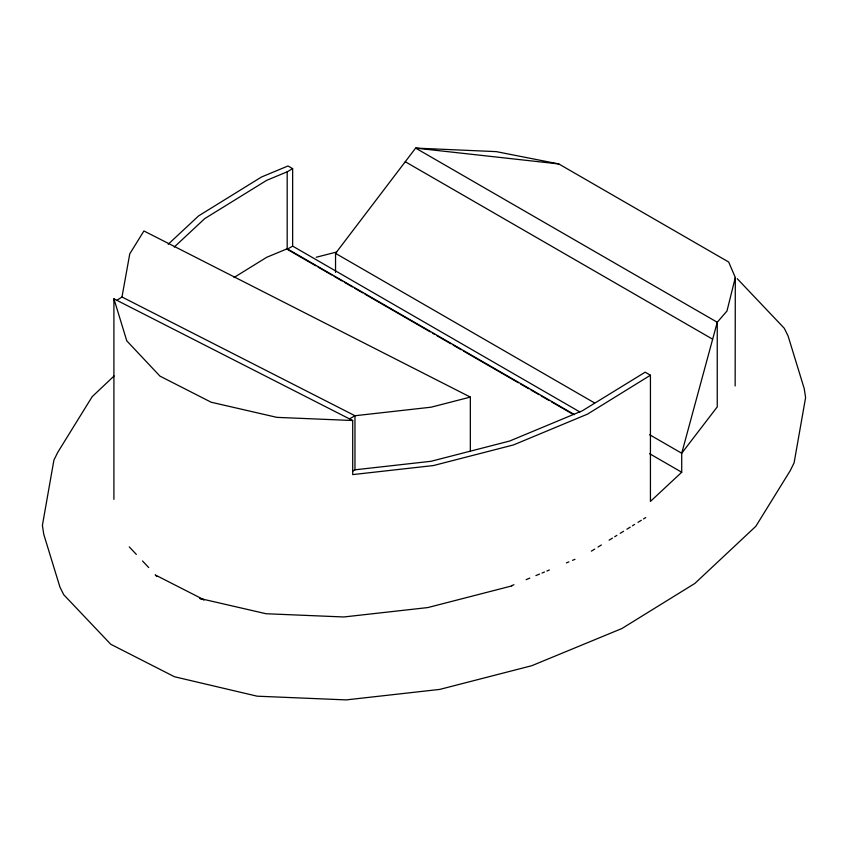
<?xml version="1.0" encoding="UTF-8"?>
<svg xmlns="http://www.w3.org/2000/svg" width="848" height="848" viewBox="0 0 848 848"><rect width="100%" height="100%" fill="white"/><g stroke="black" fill="none" stroke-linecap="round" stroke-linejoin="round"><path stroke-width="1.27" d="M735.152 385.988L735.301 277.497L728.686 262.032L558.79 163.94L496.313 151.633L415.626 148.103L335.543 253.382L335.543 272.378M116.886 300.33L121.985 296.991L129.765 253.849L143.916 230.963L470.343 397.087L470.343 451.168M735.301 277.497L726.98 311.015L717.249 322.251L681.718 453.245L681.718 472.241L650.437 501.412L650.437 375.229L645.169 372.187L582.396 410.761L509.627 441.045L431.07 461.28L354.962 469.813L352.779 471.075M168.18 244.256L198.602 215.89L261.513 176.999L288.002 165.975L292.645 168.657L292.645 246.121L579.926 411.99M174.264 247.044L204.75 218.604L266.632 180.359L287.186 171.805L292.645 168.657M114.067 375.982L92.167 396.684L57.781 452.291L53.901 460.125L42.4 525.378L43.757 534.304L59.954 587.134L63.727 594.713L110.77 644.279L174.434 676.736L257.145 696.187L346.207 699.897L439.773 689.403L531.791 665.701L621.881 628.538L694.841 583.445L755.833 526.301L790.219 470.682L794.099 462.849L805.6 397.606L804.243 388.681L788.046 335.85L784.273 328.271L737.23 278.695M234.006 277.508L266.632 257.336L287.186 248.782L574.478 414.651M650.437 375.229L587.516 414.121L513.496 444.924L433.402 465.552L352.704 474.604L352.704 420.523L113.908 298.803L113.908 499.377M591.385 551.147L594.713 549.091M598.041 547.034L601.37 544.978M609.129 540.176L612.457 538.12M614.683 536.752L616.899 535.374M620.227 533.318L623.556 531.261M626.884 529.205L630.212 527.149M632.428 525.781L634.643 524.403M637.972 522.347L641.3 520.29M643.526 518.923L645.741 517.545M287.186 171.805L287.186 249.27L292.645 246.121M349.503 418.891L354.962 415.732L431.07 407.199L470.343 397.087M511.514 585.735L513.952 584.717M526.152 579.64L529.809 578.113M535.915 575.58L539.572 574.054M542.01 573.036L544.458 572.018M546.896 571.011L549.334 569.994M566.422 562.881L568.86 561.864M572.517 560.337L574.965 559.33M316.209 257.273L336.656 252.004M511.959 585.883L427.784 607.571L343.811 616.973L266.113 613.74L199.831 598.476L204.188 599.886L155.216 574.923L156.88 576.545M352.704 420.523L276.904 417.364L211.163 402.228L159.965 376.13L126.787 340.854L113.908 298.803M558.79 163.94L415.626 148.103L717.249 322.251L717.249 406.892L681.718 453.245L649.621 434.717M121.985 296.991L354.962 415.732L354.962 469.813M405.259 161.735L712.649 339.2M335.543 253.382L594.596 402.948M649.621 453.712L681.718 472.241M287.186 249.27L315.806 265.795M318.095 267.109L331.822 275.038M334.112 276.363L342.126 280.995M344.415 282.31L352.429 286.942M354.718 288.256L362.732 292.889M365.022 294.203L430.254 331.875M432.544 333.19L434.833 334.515M437.123 335.84L450.86 343.769M453.15 345.094L461.164 349.715M463.453 351.04L518.393 382.755M520.683 384.08L528.696 388.702M530.975 390.027L538.989 394.649M541.278 395.974L549.292 400.595M551.582 401.92L573.333 414.471M129.267 546.886L136.337 554.412M142.528 560.994L148.718 567.566"/></g></svg>
